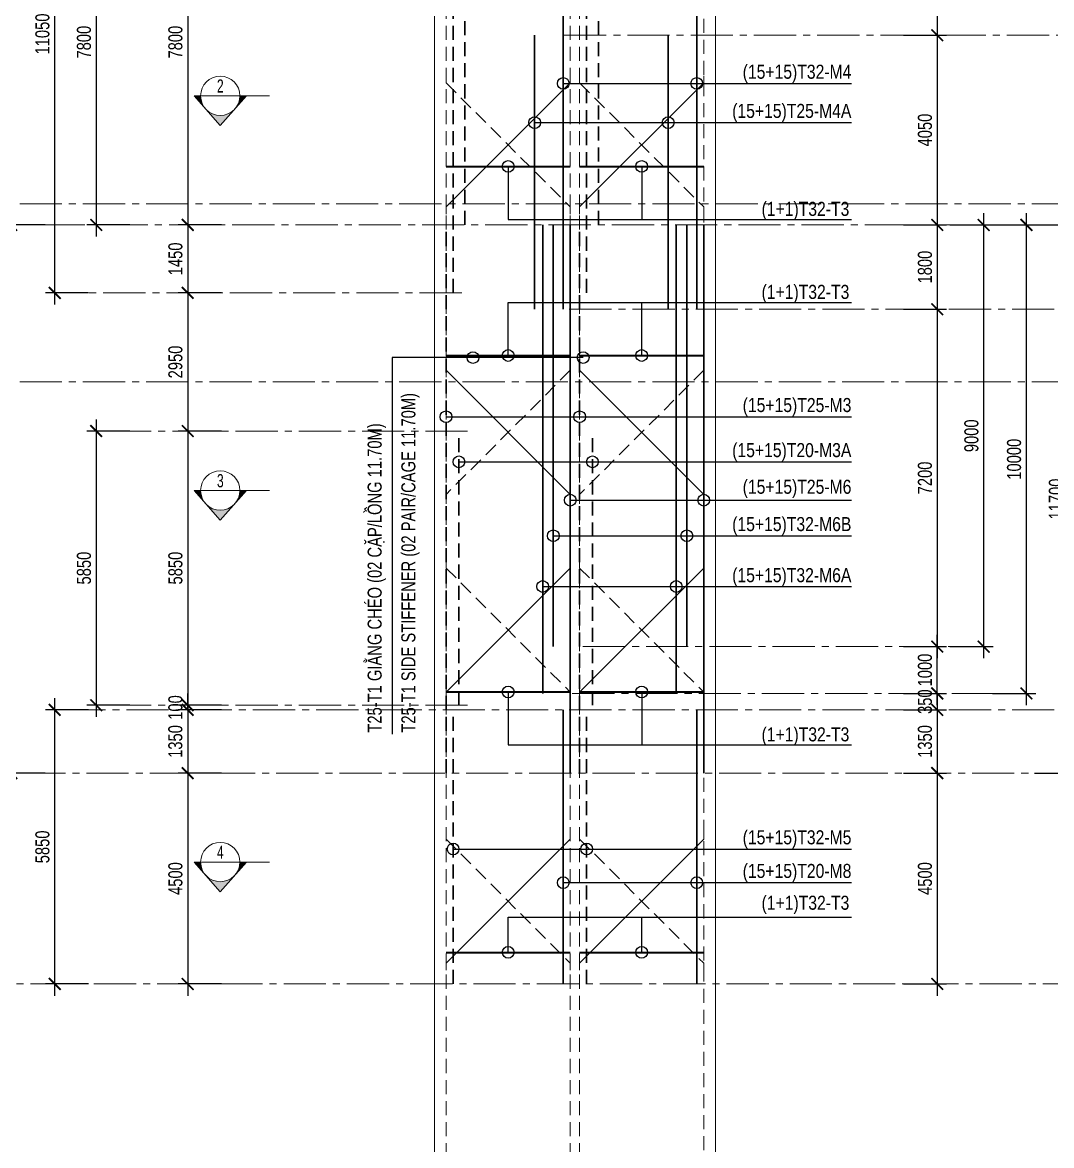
# Model space of a CAD drawing. Header units: millimetres. Extents: x 2746337 to 7547699, y -363432 to 15720.
# Drawn here: x 2973714 to 2995675, y -126690 to -102722 of the extents above; entities that cross this region are included whole.
import ezdxf
from ezdxf.enums import TextEntityAlignment as Align

# ---------------------------------------------------------------- set-up
doc = ezdxf.new("R2010")
doc.units = ezdxf.units.MM
doc.header["$LTSCALE"] = 1200
doc.header["$PDMODE"] = 3
for name, pattern in [('CENTER2', [1.125, 0.75, -0.125, 0.125, -0.125]), ('CONTINOUS', [0]), ('HIDDEN', [0.375, 0.25, -0.125])]:
    doc.linetypes.add(name, pattern=pattern)
for name, color, linetype, lineweight in [('1', 9, 'Continuous', 13), ('BOUND', 3, 'Continuous', 20), ('C1CO', 4, 'Continuous', 35), ('Grid line', 160, 'CENTER2', 5), ('HIDE', 8, 'HIDDEN', 13), ('K-THUOC', 1, 'Continuous', 18), ('LEADER', 8, 'Continuous', 9), ('T1CO', 4, 'Continuous', 20), ('T1HI', 4, 'HIDDEN', 13), ('TCHI', 4, 'HIDDEN', 30), ('TEXTMA', 2, 'Continuous', 13), ('TEXTVN', 2, 'Continuous', 20)]:
    doc.layers.add(name, color=color, linetype=linetype, lineweight=lineweight)
doc.styles.add('DB_Arial', font='arial.ttf', dxfattribs={"width": 0.8})
doc.styles.add('SMTEXT', font='arial.ttf', dxfattribs={"width": 0.75})
doc.styles.add('TEXTVN', font='VHELVCN.TTF', dxfattribs={"width": 0.8})
doc.dimstyles.new('BSV1-100', dxfattribs={"dimtxt": 300, "dimasz": 250, "dimexe": 200, "dimexo": 0, "dimgap": 108, "dimtad": 1, "dimdec": 0, "dimdsep": 46, "dimtxsty": 'SMTEXT', "dimblk": 'ARCHTICK', "dimcen": 100, "dimdle": 250, "dimclrd": 256, "dimclre": 256, "dimclrt": 1, "dimadec": 0, "dimazin": 0, "dimtfac": 1, "dimtdec": 0, "dimtix": 1, "dimtmove": 2, "dimatfit": 3, "dimfxl": 720, "dimfxlon": 1, "dimtolj": 1, "dimtzin": 0, "dimarcsym": 0})
doc.dimstyles.new('BSV25', dxfattribs={"dimtxt": 300, "dimasz": 250, "dimexe": 200, "dimexo": 0, "dimgap": 108, "dimtad": 1, "dimdec": 0, "dimlfac": 0.25, "dimdsep": 46, "dimtxsty": 'SMTEXT', "dimblk": 'ARCHTICK', "dimcen": 100, "dimdle": 250, "dimclrd": 256, "dimclre": 256, "dimclrt": 2, "dimadec": 0, "dimazin": 0, "dimtfac": 1, "dimtdec": 0, "dimtix": 1, "dimtmove": 2, "dimatfit": 3, "dimfxl": 800, "dimfxlon": 1, "dimtolj": 1, "dimtzin": 0, "dimarcsym": 0})

# ---------------------------------------------------------------- blocks, each defined once
blk = doc.blocks.new('_ArchTick')
at = {"color": 0, "linetype": 'ByBlock', "const_width": 0.15}
blk.add_lwpolyline([(-0.5, -0.5), (0.5, 0.5)], dxfattribs=at)
blk = doc.blocks.new('SIGSEC')
at = {"layer": '1', "lineweight": 9}
h = blk.add_hatch(color=256, dxfattribs=at)
h.dxf.hatch_style = 1
h.paths.add_polyline_path([(-420, 0), (-560, 0), (-315, -278, -0.182676)])
h = blk.add_hatch(color=256, dxfattribs=at)
h.dxf.hatch_style = 1
h.paths.add_polyline_path([(560, 0), (420, 0, -0.182676), (315, -278)])
h = blk.add_hatch(color=256, dxfattribs=at)
h.dxf.hatch_style = 1
h.paths.add_polyline_path([(315, -278, -0.451416), (-315, -278), (0, -635)])
at = {"layer": '1', "lineweight": 9, "elevation": 0}
blk.add_lwpolyline([(1050, 0), (-560, 0), (0, -635), (560, 0)], dxfattribs=at)
at = {"layer": '1', "lineweight": 9}
blk.add_circle((0, 0), 420, dxfattribs=at)
at = {"layer": 'BOUND', "lineweight": 9, "style": 'TEXTVN', "width": 0.8}
blk.add_attdef('SEC', text='', height=280, dxfattribs=at).set_placement((0, 210, 0), align=Align.MIDDLE_CENTER)
blk = doc.blocks.new('*D1449')
at = {"layer": 'Defpoints', "color": 0, "transparency": 16777216}
for p in [(2999944, -102092), (2966665, -106592), (2999944, -106592)]:
    blk.add_point(p, dxfattribs=at)
at = {"layer": 'K-THUOC', "lineweight": -2, "transparency": 16777216}
for p, q in [((2966665, -101842), (2966665, -106842)), ((2967385, -102092), (2966465, -102092)), ((2967385, -106592), (2966465, -106592))]:
    blk.add_line(p, q, dxfattribs=at)
at = {"layer": 'K-THUOC', "lineweight": -2, "transparency": 16777216, "xscale": 250, "yscale": 250, "zscale": 250}
for p, rotation in [((2966665, -102092), 90), ((2966665, -106592), 270)]:
    blk.add_blockref('_ArchTick', p, dxfattribs=dict(at, rotation=rotation))
at = {"layer": 'K-THUOC', "color": 1, "transparency": 16777216, "insert": (2966404, -104342), "char_height": 300, "attachment_point": 5, "rotation": 90, "style": 'SMTEXT'}
blk.add_mtext('\\A1;4500', dxfattribs=at)
blk = doc.blocks.new('*D1450')
at = {"layer": 'Defpoints', "color": 0, "transparency": 16777216}
for p in [(2999944, -106592), (2966665, -110392), (2999944, -110392)]:
    blk.add_point(p, dxfattribs=at)
at = {"layer": 'K-THUOC', "lineweight": -2, "transparency": 16777216}
for p, q in [((2966665, -106342), (2966665, -110642)), ((2967385, -106592), (2966465, -106592)), ((2967385, -110392), (2966465, -110392))]:
    blk.add_line(p, q, dxfattribs=at)
at = {"layer": 'K-THUOC', "lineweight": -2, "transparency": 16777216, "xscale": 250, "yscale": 250, "zscale": 250}
for p, rotation in [((2966665, -106592), 90), ((2966665, -110392), 270)]:
    blk.add_blockref('_ArchTick', p, dxfattribs=dict(at, rotation=rotation))
at = {"layer": 'K-THUOC', "color": 1, "transparency": 16777216, "insert": (2966404, -108492), "char_height": 300, "attachment_point": 5, "rotation": 90, "style": 'SMTEXT'}
blk.add_mtext('\\A1;3800', dxfattribs=at)
blk = doc.blocks.new('*D1453')
at = {"layer": 'Defpoints', "color": 0, "transparency": 16777216}
for p in [(2986461, -101343), (2986461, -102993), (2993236, -102993)]:
    blk.add_point(p, dxfattribs=at)
at = {"layer": 'K-THUOC', "lineweight": -2, "transparency": 16777216}
for p, q in [((2993236, -101093), (2993236, -103243)), ((2992516, -101343), (2993436, -101343)), ((2992516, -102993), (2993436, -102993))]:
    blk.add_line(p, q, dxfattribs=at)
at = {"layer": 'K-THUOC', "lineweight": -2, "transparency": 16777216, "xscale": 250, "yscale": 250, "zscale": 250}
for p, rotation in [((2993236, -101343), 90), ((2993236, -102993), 270)]:
    blk.add_blockref('_ArchTick', p, dxfattribs=dict(at, rotation=rotation))
at = {"layer": 'K-THUOC', "color": 1, "transparency": 16777216, "insert": (2992974, -102168), "char_height": 300, "attachment_point": 5, "rotation": 90, "style": 'SMTEXT'}
blk.add_mtext('\\A1;1650', dxfattribs=at)
blk = doc.blocks.new('*D1454')
at = {"layer": 'Defpoints', "color": 0, "transparency": 16777216}
for p in [(2986461, -102993), (2986461, -107043), (2993236, -107043)]:
    blk.add_point(p, dxfattribs=at)
at = {"layer": 'K-THUOC', "lineweight": -2, "transparency": 16777216}
for p, q in [((2993236, -102743), (2993236, -107293)), ((2992516, -102993), (2993436, -102993)), ((2992516, -107043), (2993436, -107043))]:
    blk.add_line(p, q, dxfattribs=at)
at = {"layer": 'K-THUOC', "lineweight": -2, "transparency": 16777216, "xscale": 250, "yscale": 250, "zscale": 250}
for p, rotation in [((2993236, -102993), 90), ((2993236, -107043), 270)]:
    blk.add_blockref('_ArchTick', p, dxfattribs=dict(at, rotation=rotation))
at = {"layer": 'K-THUOC', "color": 1, "transparency": 16777216, "insert": (2992974, -105018), "char_height": 300, "attachment_point": 5, "rotation": 90, "style": 'SMTEXT'}
blk.add_mtext('\\A1;4050', dxfattribs=at)
blk = doc.blocks.new('*D1455')
at = {"layer": 'Defpoints', "color": 0, "transparency": 16777216}
for p in [(2986461, -107043), (2986461, -108843), (2993236, -108843)]:
    blk.add_point(p, dxfattribs=at)
at = {"layer": 'K-THUOC', "lineweight": -2, "transparency": 16777216}
for p, q in [((2993236, -106793), (2993236, -109093)), ((2992516, -107043), (2993436, -107043)), ((2992516, -108843), (2993436, -108843))]:
    blk.add_line(p, q, dxfattribs=at)
at = {"layer": 'K-THUOC', "lineweight": -2, "transparency": 16777216, "xscale": 250, "yscale": 250, "zscale": 250}
for p, rotation in [((2993236, -107043), 90), ((2993236, -108843), 270)]:
    blk.add_blockref('_ArchTick', p, dxfattribs=dict(at, rotation=rotation))
at = {"layer": 'K-THUOC', "color": 1, "transparency": 16777216, "insert": (2992974, -107943), "char_height": 300, "attachment_point": 5, "rotation": 90, "style": 'SMTEXT'}
blk.add_mtext('\\A1;1800', dxfattribs=at)
blk = doc.blocks.new('*D1456')
at = {"layer": 'Defpoints', "color": 0, "transparency": 16777216}
for p in [(2986461, -108843), (2986461, -116042), (2993236, -116042)]:
    blk.add_point(p, dxfattribs=at)
at = {"layer": 'K-THUOC', "lineweight": -2, "transparency": 16777216}
for p, q in [((2993236, -108593), (2993236, -116292)), ((2992516, -108843), (2993436, -108843)), ((2992516, -116042), (2993436, -116042))]:
    blk.add_line(p, q, dxfattribs=at)
at = {"layer": 'K-THUOC', "lineweight": -2, "transparency": 16777216, "xscale": 250, "yscale": 250, "zscale": 250}
for p, rotation in [((2993236, -108843), 90), ((2993236, -116042), 270)]:
    blk.add_blockref('_ArchTick', p, dxfattribs=dict(at, rotation=rotation))
at = {"layer": 'K-THUOC', "color": 1, "transparency": 16777216, "insert": (2992974, -112443), "char_height": 300, "attachment_point": 5, "rotation": 90, "style": 'SMTEXT'}
blk.add_mtext('\\A1;7200', dxfattribs=at)
blk = doc.blocks.new('*D1457')
at = {"layer": 'Defpoints', "color": 0, "transparency": 16777216}
for p in [(2986461, -117042), (2986461, -117392), (2993236, -117392)]:
    blk.add_point(p, dxfattribs=at)
at = {"layer": 'K-THUOC', "lineweight": -2, "transparency": 16777216}
for p, q in [((2993236, -117042), (2993236, -116792)), ((2992516, -117042), (2993436, -117042)), ((2993236, -117042), (2993236, -117392)), ((2992516, -117392), (2993436, -117392)), ((2993236, -117392), (2993236, -117642))]:
    blk.add_line(p, q, dxfattribs=at)
at = {"layer": 'K-THUOC', "lineweight": -2, "transparency": 16777216, "xscale": 250, "yscale": 250, "zscale": 250}
for p, rotation in [((2993236, -117042), 270), ((2993236, -117392), 90)]:
    blk.add_blockref('_ArchTick', p, dxfattribs=dict(at, rotation=rotation))
at = {"layer": 'K-THUOC', "color": 1, "transparency": 16777216, "insert": (2992974, -117217), "char_height": 300, "attachment_point": 5, "rotation": 90, "style": 'SMTEXT'}
blk.add_mtext('\\A1;350', dxfattribs=at)
blk = doc.blocks.new('*D1458')
at = {"layer": 'Defpoints', "color": 0, "transparency": 16777216}
for p in [(2986461, -117392), (2986461, -118742), (2993236, -118742)]:
    blk.add_point(p, dxfattribs=at)
at = {"layer": 'K-THUOC', "lineweight": -2, "transparency": 16777216}
for p, q in [((2993236, -117142), (2993236, -118992)), ((2992516, -117392), (2993436, -117392)), ((2992516, -118742), (2993436, -118742))]:
    blk.add_line(p, q, dxfattribs=at)
at = {"layer": 'K-THUOC', "lineweight": -2, "transparency": 16777216, "xscale": 250, "yscale": 250, "zscale": 250}
for p, rotation in [((2993236, -117392), 90), ((2993236, -118742), 270)]:
    blk.add_blockref('_ArchTick', p, dxfattribs=dict(at, rotation=rotation))
at = {"layer": 'K-THUOC', "color": 1, "transparency": 16777216, "insert": (2992974, -118067), "char_height": 300, "attachment_point": 5, "rotation": 90, "style": 'SMTEXT'}
blk.add_mtext('\\A1;1350', dxfattribs=at)
blk = doc.blocks.new('*D1459')
at = {"layer": 'Defpoints', "color": 0, "transparency": 16777216}
for p in [(2986461, -118742), (2986461, -123242), (2993236, -123242)]:
    blk.add_point(p, dxfattribs=at)
at = {"layer": 'K-THUOC', "lineweight": -2, "transparency": 16777216}
for p, q in [((2993236, -118492), (2993236, -123492)), ((2992516, -118742), (2993436, -118742)), ((2992516, -123242), (2993436, -123242))]:
    blk.add_line(p, q, dxfattribs=at)
at = {"layer": 'K-THUOC', "lineweight": -2, "transparency": 16777216, "xscale": 250, "yscale": 250, "zscale": 250}
for p, rotation in [((2993236, -118742), 90), ((2993236, -123242), 270)]:
    blk.add_blockref('_ArchTick', p, dxfattribs=dict(at, rotation=rotation))
at = {"layer": 'K-THUOC', "color": 1, "transparency": 16777216, "insert": (2992974, -120992), "char_height": 300, "attachment_point": 5, "rotation": 90, "style": 'SMTEXT'}
blk.add_mtext('\\A1;4500', dxfattribs=at)
blk = doc.blocks.new('*D1460')
at = {"layer": 'Defpoints', "color": 0, "transparency": 16777216}
for p in [(2985961, -117392), (2997040, -117392), (2985961, -123242)]:
    blk.add_point(p, dxfattribs=at)
at = {"layer": 'K-THUOC', "lineweight": -2, "transparency": 16777216}
for p, q in [((2997040, -123492), (2997040, -117142)), ((2996320, -117392), (2997240, -117392)), ((2996320, -123242), (2997240, -123242))]:
    blk.add_line(p, q, dxfattribs=at)
at = {"layer": 'K-THUOC', "lineweight": -2, "transparency": 16777216, "xscale": 250, "yscale": 250, "zscale": 250}
for p, rotation in [((2997040, -117392), 90), ((2997040, -123242), 270)]:
    blk.add_blockref('_ArchTick', p, dxfattribs=dict(at, rotation=rotation))
at = {"layer": 'K-THUOC', "color": 1, "transparency": 16777216, "insert": (2996779, -120317), "char_height": 300, "attachment_point": 5, "rotation": 90, "style": 'SMTEXT'}
blk.add_mtext('\\A1;5850', dxfattribs=at)
blk = doc.blocks.new('*D1461')
at = {"layer": 'Defpoints', "color": 0, "transparency": 16777216}
for p in [(2985417, -107043), (2996030, -107043), (2985417, -118742)]:
    blk.add_point(p, dxfattribs=at)
at = {"layer": 'K-THUOC', "lineweight": -2, "transparency": 16777216}
for p, q in [((2996030, -118992), (2996030, -106793)), ((2995310, -107043), (2996230, -107043)), ((2995310, -118742), (2996230, -118742))]:
    blk.add_line(p, q, dxfattribs=at)
at = {"layer": 'K-THUOC', "lineweight": -2, "transparency": 16777216, "xscale": 250, "yscale": 250, "zscale": 250}
for p, rotation in [((2996030, -107043), 90), ((2996030, -118742), 270)]:
    blk.add_blockref('_ArchTick', p, dxfattribs=dict(at, rotation=rotation))
at = {"layer": 'K-THUOC', "color": 1, "transparency": 16777216, "insert": (2995769, -112893), "char_height": 300, "attachment_point": 5, "rotation": 90, "style": 'SMTEXT'}
blk.add_mtext('\\A1;11700', dxfattribs=at)
blk = doc.blocks.new('*D1462')
at = {"layer": 'Defpoints', "color": 0, "transparency": 16777216}
for p in [(2986805, -99843), (2997885, -99843), (2986805, -108843)]:
    blk.add_point(p, dxfattribs=at)
at = {"layer": 'K-THUOC', "lineweight": -2, "transparency": 16777216}
for p, q in [((2997885, -109093), (2997885, -99593)), ((2997165, -99843), (2998085, -99843)), ((2997165, -108843), (2998085, -108843))]:
    blk.add_line(p, q, dxfattribs=at)
at = {"layer": 'K-THUOC', "lineweight": -2, "transparency": 16777216, "xscale": 250, "yscale": 250, "zscale": 250}
for p, rotation in [((2997885, -99843), 90), ((2997885, -108843), 270)]:
    blk.add_blockref('_ArchTick', p, dxfattribs=dict(at, rotation=rotation))
at = {"layer": 'K-THUOC', "color": 1, "transparency": 16777216, "insert": (2997623, -104343), "char_height": 300, "attachment_point": 5, "rotation": 90, "style": 'SMTEXT'}
blk.add_mtext('\\A1;9000', dxfattribs=at)
blk = doc.blocks.new('*D1464')
at = {"layer": 'Defpoints', "color": 0, "transparency": 16777216}
for p in [(2985117, -107043), (2995138, -107043), (2985117, -117042)]:
    blk.add_point(p, dxfattribs=at)
at = {"layer": 'K-THUOC', "lineweight": -2, "transparency": 16777216}
for p, q in [((2995138, -117292), (2995138, -106793)), ((2994418, -107043), (2995338, -107043)), ((2994418, -117042), (2995338, -117042))]:
    blk.add_line(p, q, dxfattribs=at)
at = {"layer": 'K-THUOC', "lineweight": -2, "transparency": 16777216, "xscale": 250, "yscale": 250, "zscale": 250}
for p, rotation in [((2995138, -107043), 90), ((2995138, -117042), 270)]:
    blk.add_blockref('_ArchTick', p, dxfattribs=dict(at, rotation=rotation))
at = {"layer": 'K-THUOC', "color": 1, "transparency": 16777216, "insert": (2994876, -112043), "char_height": 300, "attachment_point": 5, "rotation": 90, "style": 'SMTEXT'}
blk.add_mtext('\\A1;10000', dxfattribs=at)
blk = doc.blocks.new('*D1465')
at = {"layer": 'Defpoints', "color": 0, "transparency": 16777216}
for p in [(2984817, -107043), (2994227, -107043), (2984817, -116042)]:
    blk.add_point(p, dxfattribs=at)
at = {"layer": 'K-THUOC', "lineweight": -2, "transparency": 16777216}
for p, q in [((2994227, -116292), (2994227, -106793)), ((2993507, -107043), (2994427, -107043)), ((2993507, -116042), (2994427, -116042))]:
    blk.add_line(p, q, dxfattribs=at)
at = {"layer": 'K-THUOC', "lineweight": -2, "transparency": 16777216, "xscale": 250, "yscale": 250, "zscale": 250}
for p, rotation in [((2994227, -107043), 90), ((2994227, -116042), 270)]:
    blk.add_blockref('_ArchTick', p, dxfattribs=dict(at, rotation=rotation))
at = {"layer": 'K-THUOC', "color": 1, "transparency": 16777216, "insert": (2993966, -111543), "char_height": 300, "attachment_point": 5, "rotation": 90, "style": 'SMTEXT'}
blk.add_mtext('\\A1;9000', dxfattribs=at)
blk = doc.blocks.new('*D1467')
at = {"layer": 'Defpoints', "color": 0, "transparency": 16777216}
for p in [(2982296, -99242), (2977240, -107042), (2982296, -107042)]:
    blk.add_point(p, dxfattribs=at)
at = {"layer": 'K-THUOC', "lineweight": -2, "transparency": 16777216}
for p, q in [((2977240, -98992), (2977240, -107292)), ((2977960, -99242), (2977040, -99242)), ((2977960, -107042), (2977040, -107042))]:
    blk.add_line(p, q, dxfattribs=at)
at = {"layer": 'K-THUOC', "lineweight": -2, "transparency": 16777216, "xscale": 250, "yscale": 250, "zscale": 250}
for p, rotation in [((2977240, -99242), 90), ((2977240, -107042), 270)]:
    blk.add_blockref('_ArchTick', p, dxfattribs=dict(at, rotation=rotation))
at = {"layer": 'K-THUOC', "color": 1, "transparency": 16777216, "insert": (2976979, -103142), "char_height": 300, "attachment_point": 5, "rotation": 90, "style": 'SMTEXT'}
blk.add_mtext('\\A1;7800', dxfattribs=at)
blk = doc.blocks.new('*D1468')
at = {"layer": 'Defpoints', "color": 0, "transparency": 16777216}
for p in [(2982296, -108493), (2977240, -111442), (2982296, -111442)]:
    blk.add_point(p, dxfattribs=at)
at = {"layer": 'K-THUOC', "lineweight": -2, "transparency": 16777216}
for p, q in [((2977240, -108243), (2977240, -111692)), ((2977960, -108493), (2977040, -108493)), ((2977960, -111442), (2977040, -111442))]:
    blk.add_line(p, q, dxfattribs=at)
at = {"layer": 'K-THUOC', "lineweight": -2, "transparency": 16777216, "xscale": 250, "yscale": 250, "zscale": 250}
for p, rotation in [((2977240, -108493), 90), ((2977240, -111442), 270)]:
    blk.add_blockref('_ArchTick', p, dxfattribs=dict(at, rotation=rotation))
at = {"layer": 'K-THUOC', "color": 1, "transparency": 16777216, "insert": (2976979, -109968), "char_height": 300, "attachment_point": 5, "rotation": 90, "style": 'SMTEXT'}
blk.add_mtext('\\A1;2950', dxfattribs=at)
blk = doc.blocks.new('*D1469')
at = {"layer": 'Defpoints', "color": 0, "transparency": 16777216}
for p in [(2982296, -117392), (2977240, -118742), (2982296, -118742)]:
    blk.add_point(p, dxfattribs=at)
at = {"layer": 'K-THUOC', "lineweight": -2, "transparency": 16777216}
for p, q in [((2977240, -117142), (2977240, -118992)), ((2977960, -117392), (2977040, -117392)), ((2977960, -118742), (2977040, -118742))]:
    blk.add_line(p, q, dxfattribs=at)
at = {"layer": 'K-THUOC', "lineweight": -2, "transparency": 16777216, "xscale": 250, "yscale": 250, "zscale": 250}
for p, rotation in [((2977240, -117392), 90), ((2977240, -118742), 270)]:
    blk.add_blockref('_ArchTick', p, dxfattribs=dict(at, rotation=rotation))
at = {"layer": 'K-THUOC', "color": 1, "transparency": 16777216, "insert": (2976978, -118067), "char_height": 300, "attachment_point": 5, "rotation": 90, "style": 'SMTEXT'}
blk.add_mtext('\\A1;1350', dxfattribs=at)
blk = doc.blocks.new('*D1470')
at = {"layer": 'Defpoints', "color": 0, "transparency": 16777216}
for p in [(2982296, -118742), (2977240, -123242), (2982296, -123242)]:
    blk.add_point(p, dxfattribs=at)
at = {"layer": 'K-THUOC', "lineweight": -2, "transparency": 16777216}
for p, q in [((2977240, -118492), (2977240, -123492)), ((2977960, -118742), (2977040, -118742)), ((2977960, -123242), (2977040, -123242))]:
    blk.add_line(p, q, dxfattribs=at)
at = {"layer": 'K-THUOC', "lineweight": -2, "transparency": 16777216, "xscale": 250, "yscale": 250, "zscale": 250}
for p, rotation in [((2977240, -118742), 90), ((2977240, -123242), 270)]:
    blk.add_blockref('_ArchTick', p, dxfattribs=dict(at, rotation=rotation))
at = {"layer": 'K-THUOC', "color": 1, "transparency": 16777216, "insert": (2976979, -120992), "char_height": 300, "attachment_point": 5, "rotation": 90, "style": 'SMTEXT'}
blk.add_mtext('\\A1;4500', dxfattribs=at)
blk = doc.blocks.new('*D1471')
at = {"layer": 'Defpoints', "color": 0, "transparency": 16777216}
for p in [(2974403, -117392), (2980811, -117392), (2980811, -123242)]:
    blk.add_point(p, dxfattribs=at)
at = {"layer": 'K-THUOC', "lineweight": -2, "transparency": 16777216}
for p, q in [((2974403, -123492), (2974403, -117142)), ((2975123, -117392), (2974203, -117392)), ((2975123, -123242), (2974203, -123242))]:
    blk.add_line(p, q, dxfattribs=at)
at = {"layer": 'K-THUOC', "lineweight": -2, "transparency": 16777216, "xscale": 250, "yscale": 250, "zscale": 250}
for p, rotation in [((2974403, -117392), 90), ((2974403, -123242), 270)]:
    blk.add_blockref('_ArchTick', p, dxfattribs=dict(at, rotation=rotation))
at = {"layer": 'K-THUOC', "color": 1, "transparency": 16777216, "insert": (2974141, -120317), "char_height": 300, "attachment_point": 5, "rotation": 90, "style": 'SMTEXT'}
blk.add_mtext('\\A1;5850', dxfattribs=at)
blk = doc.blocks.new('*D1472')
at = {"layer": 'Defpoints', "color": 0, "transparency": 16777216}
for p in [(2973476, -107042), (2981896, -107042), (2981896, -118742)]:
    blk.add_point(p, dxfattribs=at)
at = {"layer": 'K-THUOC', "lineweight": -2, "transparency": 16777216}
for p, q in [((2973476, -118992), (2973476, -106792)), ((2974196, -107042), (2973276, -107042)), ((2974196, -118742), (2973276, -118742))]:
    blk.add_line(p, q, dxfattribs=at)
at = {"layer": 'K-THUOC', "lineweight": -2, "transparency": 16777216, "xscale": 250, "yscale": 250, "zscale": 250}
for p, rotation in [((2973476, -107042), 90), ((2973476, -118742), 270)]:
    blk.add_blockref('_ArchTick', p, dxfattribs=dict(at, rotation=rotation))
at = {"layer": 'K-THUOC', "color": 1, "transparency": 16777216, "insert": (2973215, -112892), "char_height": 300, "attachment_point": 5, "rotation": 90, "style": 'SMTEXT'}
blk.add_mtext('\\A1;11700', dxfattribs=at)
blk = doc.blocks.new('*D1473')
at = {"layer": 'Defpoints', "color": 0, "transparency": 16777216}
for p in [(2974403, -97442), (2980811, -97442), (2980811, -108493)]:
    blk.add_point(p, dxfattribs=at)
at = {"layer": 'K-THUOC', "lineweight": -2, "transparency": 16777216}
for p, q in [((2974403, -108743), (2974403, -97192)), ((2975123, -97442), (2974203, -97442)), ((2975123, -108493), (2974203, -108493))]:
    blk.add_line(p, q, dxfattribs=at)
at = {"layer": 'K-THUOC', "lineweight": -2, "transparency": 16777216, "xscale": 250, "yscale": 250, "zscale": 250}
for p, rotation in [((2974403, -97442), 90), ((2974403, -108493), 270)]:
    blk.add_blockref('_ArchTick', p, dxfattribs=dict(at, rotation=rotation))
at = {"layer": 'K-THUOC', "color": 1, "transparency": 16777216, "insert": (2974141, -102968), "char_height": 300, "attachment_point": 5, "rotation": 90, "style": 'SMTEXT'}
blk.add_mtext('\\A1;11050', dxfattribs=at)
blk = doc.blocks.new('*D1474')
at = {"layer": 'Defpoints', "color": 0, "transparency": 16777216}
for p in [(2981061, -99242), (2975288, -107042), (2981061, -107042)]:
    blk.add_point(p, dxfattribs=at)
at = {"layer": 'K-THUOC', "lineweight": -2, "transparency": 16777216}
for p, q in [((2975288, -98992), (2975288, -107292)), ((2976008, -99242), (2975088, -99242)), ((2976008, -107042), (2975088, -107042))]:
    blk.add_line(p, q, dxfattribs=at)
at = {"layer": 'K-THUOC', "lineweight": -2, "transparency": 16777216, "xscale": 250, "yscale": 250, "zscale": 250}
for p, rotation in [((2975288, -99242), 90), ((2975288, -107042), 270)]:
    blk.add_blockref('_ArchTick', p, dxfattribs=dict(at, rotation=rotation))
at = {"layer": 'K-THUOC', "color": 1, "transparency": 16777216, "insert": (2975027, -103142), "char_height": 300, "attachment_point": 5, "rotation": 90, "style": 'SMTEXT'}
blk.add_mtext('\\A1;7800', dxfattribs=at)
blk = doc.blocks.new('*D1475')
at = {"layer": 'Defpoints', "color": 0, "transparency": 16777216}
for p in [(2981261, -111442), (2975288, -117292), (2981061, -117292)]:
    blk.add_point(p, dxfattribs=at)
at = {"layer": 'K-THUOC', "lineweight": -2, "transparency": 16777216}
for p, q in [((2975288, -111192), (2975288, -117542)), ((2976008, -111442), (2975088, -111442)), ((2976008, -117292), (2975088, -117292))]:
    blk.add_line(p, q, dxfattribs=at)
at = {"layer": 'K-THUOC', "lineweight": -2, "transparency": 16777216, "xscale": 250, "yscale": 250, "zscale": 250}
for p, rotation in [((2975288, -111442), 90), ((2975288, -117292), 270)]:
    blk.add_blockref('_ArchTick', p, dxfattribs=dict(at, rotation=rotation))
at = {"layer": 'K-THUOC', "color": 1, "transparency": 16777216, "insert": (2975027, -114367), "char_height": 300, "attachment_point": 5, "rotation": 90, "style": 'SMTEXT'}
blk.add_mtext('\\A1;5850', dxfattribs=at)
blk = doc.blocks.new('*D1476')
at = {"layer": 'Defpoints', "color": 0, "transparency": 16777216}
for p in [(2982296, -107043), (2977240, -108493), (2982296, -108493)]:
    blk.add_point(p, dxfattribs=at)
at = {"layer": 'K-THUOC', "lineweight": -2, "transparency": 16777216}
for p, q in [((2977240, -106793), (2977240, -108743)), ((2977960, -107043), (2977040, -107043)), ((2977960, -108493), (2977040, -108493))]:
    blk.add_line(p, q, dxfattribs=at)
at = {"layer": 'K-THUOC', "lineweight": -2, "transparency": 16777216, "xscale": 250, "yscale": 250, "zscale": 250}
for p, rotation in [((2977240, -107043), 90), ((2977240, -108493), 270)]:
    blk.add_blockref('_ArchTick', p, dxfattribs=dict(at, rotation=rotation))
at = {"layer": 'K-THUOC', "color": 1, "transparency": 16777216, "insert": (2976979, -107768), "char_height": 300, "attachment_point": 5, "rotation": 90, "style": 'SMTEXT'}
blk.add_mtext('\\A1;1450', dxfattribs=at)
blk = doc.blocks.new('*D1477')
at = {"layer": 'Defpoints', "color": 0, "transparency": 16777216}
for p in [(2982296, -111442), (2977240, -117292), (2982296, -117292)]:
    blk.add_point(p, dxfattribs=at)
at = {"layer": 'K-THUOC', "lineweight": -2, "transparency": 16777216}
for p, q in [((2977240, -111192), (2977240, -117542)), ((2977960, -111442), (2977040, -111442)), ((2977960, -117292), (2977040, -117292))]:
    blk.add_line(p, q, dxfattribs=at)
at = {"layer": 'K-THUOC', "lineweight": -2, "transparency": 16777216, "xscale": 250, "yscale": 250, "zscale": 250}
for p, rotation in [((2977240, -111442), 90), ((2977240, -117292), 270)]:
    blk.add_blockref('_ArchTick', p, dxfattribs=dict(at, rotation=rotation))
at = {"layer": 'K-THUOC', "color": 1, "transparency": 16777216, "insert": (2976979, -114367), "char_height": 300, "attachment_point": 5, "rotation": 90, "style": 'SMTEXT'}
blk.add_mtext('\\A1;5850', dxfattribs=at)
blk = doc.blocks.new('*D1482')
at = {"layer": 'Defpoints', "color": 0, "transparency": 16777216}
for p in [(2999944, -98742), (2994397, -123242), (3005111, -123242)]:
    blk.add_point(p, dxfattribs=at)
at = {"layer": 'K-THUOC', "lineweight": -2, "transparency": 16777216}
for p, q in [((3005111, -98492), (3005111, -123492)), ((3004391, -98742), (3005311, -98742)), ((3004391, -123242), (3005311, -123242))]:
    blk.add_line(p, q, dxfattribs=at)
at = {"layer": 'K-THUOC', "lineweight": -2, "transparency": 16777216, "xscale": 250, "yscale": 250, "zscale": 250}
for p, rotation in [((3005111, -98742), 90), ((3005111, -123242), 270)]:
    blk.add_blockref('_ArchTick', p, dxfattribs=dict(at, rotation=rotation))
at = {"layer": 'K-THUOC', "color": 1, "transparency": 16777216, "insert": (3004850, -110992), "char_height": 300, "attachment_point": 5, "rotation": 90, "style": 'SMTEXT'}
blk.add_mtext('\\A1;24500', dxfattribs=at)
blk = doc.blocks.new('*D1483')
at = {"layer": 'Defpoints', "color": 0, "transparency": 16777216}
for p in [(2994397, -123242), (2995969, -142242), (3005111, -142242)]:
    blk.add_point(p, dxfattribs=at)
at = {"layer": 'K-THUOC', "lineweight": -2, "transparency": 16777216}
for p, q in [((3005111, -122992), (3005111, -142492)), ((3004391, -123242), (3005311, -123242)), ((3004391, -142242), (3005311, -142242))]:
    blk.add_line(p, q, dxfattribs=at)
at = {"layer": 'K-THUOC', "lineweight": -2, "transparency": 16777216, "xscale": 250, "yscale": 250, "zscale": 250}
for p, rotation in [((3005111, -123242), 90), ((3005111, -142242), 270)]:
    blk.add_blockref('_ArchTick', p, dxfattribs=dict(at, rotation=rotation))
at = {"layer": 'K-THUOC', "color": 1, "transparency": 16777216, "insert": (3004850, -132742), "char_height": 300, "attachment_point": 5, "rotation": 90, "style": 'SMTEXT'}
blk.add_mtext('\\A1;19000', dxfattribs=at)
blk = doc.blocks.new('*D1484')
at = {"layer": 'Defpoints', "color": 0, "transparency": 16777216}
for p in [(2999144, -97242), (3006172, -97242), (2994397, -123242)]:
    blk.add_point(p, dxfattribs=at)
at = {"layer": 'K-THUOC', "lineweight": -2, "transparency": 16777216}
for p, q in [((3006172, -123492), (3006172, -96992)), ((3005452, -97242), (3006372, -97242)), ((3005452, -123242), (3006372, -123242))]:
    blk.add_line(p, q, dxfattribs=at)
at = {"layer": 'K-THUOC', "lineweight": -2, "transparency": 16777216, "xscale": 250, "yscale": 250, "zscale": 250}
for p, rotation in [((3006172, -97242), 90), ((3006172, -123242), 270)]:
    blk.add_blockref('_ArchTick', p, dxfattribs=dict(at, rotation=rotation))
at = {"layer": 'K-THUOC', "color": 1, "transparency": 16777216, "insert": (3005911, -110242), "char_height": 300, "attachment_point": 5, "rotation": 90, "style": 'SMTEXT'}
blk.add_mtext('\\A1;26000', dxfattribs=at)
blk = doc.blocks.new('*D1486')
at = {"layer": 'Defpoints', "color": 0, "transparency": 16777216}
for p in [(2977240, -117292), (2982296, -117292), (2982296, -117392)]:
    blk.add_point(p, dxfattribs=at)
at = {"layer": 'K-THUOC', "lineweight": -2, "transparency": 16777216}
for p, q in [((2977240, -117292), (2977240, -117042)), ((2977960, -117292), (2977040, -117292)), ((2977960, -117392), (2977040, -117392)), ((2977240, -117392), (2977240, -117292)), ((2977240, -117392), (2977240, -117642))]:
    blk.add_line(p, q, dxfattribs=at)
at = {"layer": 'K-THUOC', "lineweight": -2, "transparency": 16777216, "xscale": 250, "yscale": 250, "zscale": 250}
for p, rotation in [((2977240, -117292), 270), ((2977240, -117392), 90)]:
    blk.add_blockref('_ArchTick', p, dxfattribs=dict(at, rotation=rotation))
at = {"layer": 'K-THUOC', "color": 1, "transparency": 16777216, "insert": (2976979, -117342), "char_height": 300, "attachment_point": 5, "rotation": 90, "style": 'SMTEXT'}
blk.add_mtext('\\A1;100', dxfattribs=at)
blk = doc.blocks.new('*D1487')
at = {"layer": 'Defpoints', "color": 0, "transparency": 16777216}
for p in [(2986461, -116042), (2993236, -116042), (2986461, -117042)]:
    blk.add_point(p, dxfattribs=at)
at = {"layer": 'K-THUOC', "lineweight": -2, "transparency": 16777216}
for p, q in [((2993236, -117292), (2993236, -115792)), ((2992516, -116042), (2993436, -116042)), ((2992516, -117042), (2993436, -117042))]:
    blk.add_line(p, q, dxfattribs=at)
at = {"layer": 'K-THUOC', "lineweight": -2, "transparency": 16777216, "xscale": 250, "yscale": 250, "zscale": 250}
for p, rotation in [((2993236, -116042), 90), ((2993236, -117042), 270)]:
    blk.add_blockref('_ArchTick', p, dxfattribs=dict(at, rotation=rotation))
at = {"layer": 'K-THUOC', "color": 1, "transparency": 16777216, "insert": (2992974, -116542), "char_height": 300, "attachment_point": 5, "rotation": 90, "style": 'SMTEXT'}
blk.add_mtext('\\A1;1000', dxfattribs=at)
blk = doc.blocks.new('*D1488')
at = {"layer": 'Defpoints', "color": 0, "transparency": 16777216}
for p in [(2986505, -102993), (2986505, -108843), (2996956, -108843)]:
    blk.add_point(p, dxfattribs=at)
at = {"layer": 'K-THUOC', "lineweight": -2, "transparency": 16777216}
for p, q in [((2996956, -102743), (2996956, -109093)), ((2996236, -102993), (2997156, -102993)), ((2996236, -108843), (2997156, -108843))]:
    blk.add_line(p, q, dxfattribs=at)
at = {"layer": 'K-THUOC', "lineweight": -2, "transparency": 16777216, "xscale": 250, "yscale": 250, "zscale": 250}
for p, rotation in [((2996956, -102993), 90), ((2996956, -108843), 270)]:
    blk.add_blockref('_ArchTick', p, dxfattribs=dict(at, rotation=rotation))
at = {"layer": 'K-THUOC', "color": 1, "transparency": 16777216, "insert": (2996695, -105918), "char_height": 300, "attachment_point": 5, "rotation": 90, "style": 'SMTEXT'}
blk.add_mtext('\\A1;5850', dxfattribs=at)
blk = doc.blocks.new('l2-type 2a')
at = {"layer": 'TCHI', "color": 6, "linetype": 'CONTINOUS'}
for p, q in [((2985374, -11600), (2985374, -5750)), ((2985546, -19800), (2985546, -9800))]:
    blk.add_line(p, q, dxfattribs=at)

msp = doc.modelspace()

# ---------------------------------------------------------------- linework, layer by layer
at = {"layer": 'BOUND'}
msp.add_lwpolyline([(2982504, -142242.4), (2988504, -142242.4), (2988504, -98742.4), (2982504, -98742.4)], close=True, dxfattribs=at)
at = {"layer": 'C1CO'}
for p, q in [((2982754, -105794.6), (2985404, -105794.6)), ((2985604, -105794.6), (2988254, -105794.6)), ((2982754, -109828.8), (2985404, -109828.8)), ((2985604, -109828.8), (2988254, -109828.8)), ((2982754, -117009.6), (2985404, -117009.6)), ((2985604, -117009.6), (2988254, -117009.6)), ((2982754, -122567.9), (2985404, -122567.9)), ((2985604, -122567.9), (2988254, -122567.9))]:
    msp.add_line(p, q, dxfattribs=at)
at = {"layer": 'Grid line'}
for p, q in [((2985274, -102992.7), (2997083.7, -102992.7)), ((2974141.9, -107042.7), (2996230.1, -107042.7)), ((2983089.5, -108492.7), (2974876.2, -108492.7)), ((2997083.7, -108842.7), (2985274, -108842.7)), ((2983212.8, -111442.4), (2975087.9, -111442.4)), ((2985672.5, -116042.4), (2994427, -116042.4)), ((2985445.6, -117042.4), (2995256.8, -117042.4)), ((2997083.7, -117392.4), (2974621.3, -117392.4)), ((2983212.8, -117292.4), (2975612.6, -117292.4)), ((2996230.1, -118742.4), (2973875, -118742.4)), ((3004488.9, -123242.4), (2967625.3, -123242.4))]:
    msp.add_line(p, q, dxfattribs=at)
at = {"layer": 'Grid line', "color": 2}
for p, q in [((2962856, -106592.4), (2999943.6, -106592.4)), ((2962856, -110392.4), (2999943.6, -110392.4))]:
    msp.add_line(p, q, dxfattribs=at)
at = {"layer": 'HIDE'}
for p, q in [((2982754, -142242.4), (2982754, -97692.4)), ((2985404, -142242.4), (2985404, -97692.4)), ((2985604, -142242.4), (2985604, -97692.4)), ((2988254, -97692.4), (2988254, -142242.4))]:
    msp.add_line(p, q, dxfattribs=at)
at = {"layer": 'T1CO'}
for points in [[(2985404, -103859.8), (2985404, -104009.8), (2982754, -106659.8), (2982754, -106809.8)], [(2988254, -103859.8), (2988254, -104009.8), (2985604, -106659.8), (2985604, -106809.8)], [(2982754, -109994.8), (2982754, -110144.8), (2985404, -112794.8), (2985404, -112944.8)], [(2985604, -109994.8), (2985604, -110144.8), (2988254, -112794.8), (2988254, -112944.8)], [(2985404, -114214.8), (2985404, -114364.8), (2982754, -117014.8), (2982754, -117164.8)], [(2988254, -114214.8), (2988254, -114364.8), (2985604, -117014.8), (2985604, -117164.8)], [(2985404, -120000), (2985404, -120150), (2982754, -122800), (2982754, -122950)], [(2988254, -120000), (2988254, -120150), (2985604, -122800), (2985604, -122950)]]:
    msp.add_lwpolyline(points, dxfattribs=at)
at = {"layer": 'T1HI'}
for points in [[(2982754, -103859.8), (2982754, -104009.8), (2985404, -106659.8), (2985404, -106809.8)], [(2985604, -103859.8), (2985604, -104009.8), (2988254, -106659.8), (2988254, -106809.8)], [(2985404, -109994.8), (2985404, -110144.8), (2982754, -112794.8), (2982754, -112944.8)], [(2988254, -109994.8), (2988254, -110144.8), (2985604, -112794.8), (2985604, -112944.8)], [(2982754, -114214.8), (2982754, -114364.8), (2985404, -117014.8), (2985404, -117164.8)], [(2985604, -114214.8), (2985604, -114364.8), (2988254, -117014.8), (2988254, -117164.8)], [(2982754, -120000), (2982754, -120150), (2985404, -122800), (2985404, -122950)], [(2985604, -120000), (2985604, -120150), (2988254, -122800), (2988254, -122950)]]:
    msp.add_lwpolyline(points, dxfattribs=at)
at = {"layer": 'TCHI', "linetype": 'HIDDEN'}
for p, q in [((2982904, -108492.7), (2982904, -97742.4)), ((2985754, -108492.7), (2985754, -97742.4)), ((2982754, -118742.4), (2982754, -107042.4)), ((2985604, -118742.4), (2985604, -107042.4)), ((2982904, -123242.4), (2982904, -117392.4)), ((2985754, -123242.4), (2985754, -117392.4))]:
    msp.add_line(p, q, dxfattribs=at)
at = {"layer": 'TCHI', "color": 6, "linetype": 'HIDDEN'}
for p, q in [((2983154, -107042), (2983154, -99242)), ((2986004, -107042), (2986004, -99242)), ((2983027.3, -117292.4), (2983027.3, -111442.4)), ((2985877.3, -117292.4), (2985877.3, -111442.4))]:
    msp.add_line(p, q, dxfattribs=at)
at = {"layer": 'TCHI', "linetype": 'CONTINOUS'}
for p, q in [((2985254, -108842.7), (2985254, -99842.7)), ((2988104, -108842.7), (2988104, -99842.7)), ((2985042.4, -116042.4), (2985042.4, -107042.7)), ((2985404, -118742.4), (2985404, -107042.7)), ((2987892.4, -116042.4), (2987892.4, -107042.7)), ((2988254, -118742.4), (2988254, -107042.7)), ((2985254, -123242.4), (2985254, -117392.4)), ((2988104, -123242.4), (2988104, -117392.4))]:
    msp.add_line(p, q, dxfattribs=at)

# ---------------------------------------------------------------- block references
for p in [(-730.4, -97242.4), (2119.6, -97242.4)]:
    msp.add_blockref('l2-type 2a', p)
at = {"layer": '1', "lineweight": 20}
for p, values in [((2977936.3, -104287.7), {'SEC': '2'}), ((2977936.3, -112711.4), {'SEC': '3'}), ((2977936.3, -120639.6, 0), {'SEC': '4'})]:
    msp.add_blockref('SIGSEC', p, dxfattribs=at).add_auto_attribs(values)

# ---------------------------------------------------------------- texts
at = {"layer": 'TEXTMA', "style": 'DB_Arial', "width": 0.8}
for s, p in [('(15+15)T32-M4', (2991403.8, -103923.2)), ('(15+15)T25-M4A', (2991403.8, -104758.9)), ('(1+1)T32-T3', (2991359.6, -106849.5)), ('(1+1)T32-T3', (2991359.6, -108621.1)), ('(15+15)T25-M3', (2991403.8, -111036.5)), ('(15+15)T20-M3A', (2991403.8, -111998.5)), ('(15+15)T25-M6', (2991403.8, -112780.6)), ('(15+15)T32-M6B', (2991403.8, -113577)), ('(15+15)T32-M6A', (2991403.8, -114667)), ('(1+1)T32-T3', (2991359.6, -118064.5)), ('(15+15)T32-M5', (2991403.8, -120262.1)), ('(15+15)T20-M8', (2991403.8, -120979.2)), ('(1+1)T32-T3', (2991359.6, -121658.4))]:
    msp.add_text(s, height=300, rotation=360, dxfattribs=at).set_placement(p, align=Align.RIGHT)
at = {"layer": 'TEXTVN', "lineweight": 20, "style": 'SMTEXT', "width": 0.75}
for s, p in [('T25-T1 SIDE STIFFENER (02 PAIR/CAGE 11.70M)', (2982099.9, -117878.2)), ('T25-T1 GIẰNG CHÉO (02 CẶP/LỒNG 11.70M)', (2981379.9, -117878.2))]:
    msp.add_text(s, height=300, rotation=90, dxfattribs=at).set_placement(p)

# ---------------------------------------------------------------- dimensions: what is measured, and where the dimension line sits
at = {"layer": 'K-THUOC'}
for base, p1, p2, picture, middle in [((3006172.3, -97242.4), (2994396.9, -123242.4), (2999143.6, -97242.4), '*D1484', (3005911.1, -110242.4)), ((2974402.6, -97442.4), (2980810.6, -108492.7), (2980810.6, -97442.4), '*D1473', (2974141.4, -102967.5)), ((3005111.5, -123242.4), (2999943.6, -98742.4), (2994396.9, -123242.4), '*D1482', (3004850.3, -110992.4)), ((2975287.9, -107042), (2981060.6, -99242), (2981060.6, -107042), '*D1474', (2975026.7, -103142)), ((2977239.7, -107041.7), (2982295.5, -99242), (2982295.5, -107041.7), '*D1467', (2976978.5, -103141.9)), ((2997884.6, -99842.7), (2986805, -108842.7), (2986805, -99842.7), '*D1462', (2997623.5, -104342.7)), ((2993235.6, -102992.7), (2986460.6, -101342.7), (2986460.6, -102992.7), '*D1453', (2992974.4, -102167.7)), ((2966665.3, -106592.4), (2999943.6, -102092.4), (2999943.6, -106592.4), '*D1449', (2966404.1, -104342.4)), ((2993235.6, -107042.7), (2986460.6, -102992.7), (2986460.6, -107042.7), '*D1454', (2992974.4, -105017.7)), ((2996955.7, -108842.7), (2986505, -102992.7), (2986505, -108842.7), '*D1488', (2996694.6, -105917.7)), ((2966665.3, -110392.4), (2999943.6, -106592.4), (2999943.6, -110392.4), '*D1450', (2966404, -108492.4)), ((2973475.8, -107042.4), (2981896.3, -118742.4), (2981896.3, -107042.4), '*D1472', (2973214.6, -112892.4)), ((2977239.7, -108492.7), (2982295.5, -107042.7), (2982295.5, -108492.7), '*D1476', (2976978.5, -107767.7)), ((2994227, -107042.7), (2984817.1, -116042.4), (2984817.1, -107042.7), '*D1465', (2993965.8, -111542.5)), ((2995137.6, -107042.7), (2985117.1, -117042.4), (2985117.1, -107042.7), '*D1464', (2994876.5, -112042.5)), ((2996030.1, -107042.7), (2985417.1, -118742.4), (2985417.1, -107042.7), '*D1461', (2995769, -112892.5)), ((2993235.6, -108842.7), (2986460.6, -107042.7), (2986460.6, -108842.7), '*D1455', (2992974.4, -107942.7)), ((2977239.7, -111442.4), (2982295.5, -108492.7), (2982295.5, -111442.4), '*D1468', (2976978.5, -109967.5)), ((2993235.6, -116042.4), (2986460.6, -108842.7), (2986460.6, -116042.4), '*D1456', (2992974.4, -112442.5)), ((2975287.9, -117292.4), (2981260.6, -111442.4), (2981060.6, -117292.4), '*D1475', (2975026.7, -114367.4)), ((2977239.7, -117292.4), (2982295.5, -111442.4), (2982295.5, -117292.4), '*D1477', (2976978.5, -114367.4)), ((2993235.6, -116042.4), (2986460.6, -117042.4), (2986460.6, -116042.4), '*D1487', (2992974.4, -116542.4)), ((2993235.6, -117392.4), (2986460.6, -117042.4), (2986460.6, -117392.4), '*D1457', (2992974.3, -117217.4)), ((2974402.6, -117392.4), (2980810.6, -123242.4), (2980810.6, -117392.4), '*D1471', (2974141.4, -120317.4)), ((2977239.7, -118742.4), (2982295.5, -117392.4), (2982295.5, -118742.4), '*D1469', (2976978.4, -118067.4)), ((2977239.7, -117292.4), (2982295.5, -117392.4), (2982295.5, -117292.4), '*D1486', (2976978.5, -117342.4)), ((2997040.3, -117392.4), (2985960.6, -123242.4), (2985960.6, -117392.4), '*D1460', (2996779.1, -120317.4)), ((2993235.6, -118742.4), (2986460.6, -117392.4), (2986460.6, -118742.4), '*D1458', (2992974.3, -118067.4)), ((2977239.7, -123242.4), (2982295.5, -118742.4), (2982295.5, -123242.4), '*D1470', (2976978.5, -120992.4)), ((2993235.6, -123242.4), (2986460.6, -118742.4), (2986460.6, -123242.4), '*D1459', (2992974.4, -120992.4)), ((3005111.5, -142242.4), (2994396.9, -123242.4), (2995968.6, -142242.4), '*D1483', (3004850.3, -132742.4))]:
    dim = msp.add_linear_dim(base=base, p1=p1, p2=p2, angle=90, dimstyle='BSV1-100', dxfattribs=at)
    dim.commit()
    dim.dimension.update_dxf_attribs({"geometry": picture, "text_midpoint": middle})

# ---------------------------------------------------------------- leaders
at = {"layer": 'LEADER'}
for points in [[(2985254, -104023.2), (2991403.8, -104023.2)], [(2988104, -104023.2), (2991403.8, -104023.2)], [(2984643.9, -104858.9), (2991403.8, -104858.9)], [(2987493.9, -104858.9), (2991403.8, -104858.9)], [(2984079, -105794.6), (2984079, -106925.1), (2991403.8, -106925.1)], [(2986929, -105794.6), (2986929, -106925.1), (2991403.8, -106925.1)], [(2984079, -109828.8), (2984079, -108698.3), (2991403.8, -108698.3)], [(2986929, -109828.8), (2986929, -108698.3), (2991403.8, -108698.3)], [(2985679.7, -109873.8), (2981606.8, -109873.8), (2981606.8, -115873.8)], [(2983328.3, -109873.8), (2981606.8, -109873.8), (2981606.8, -117911.8)], [(2982754, -111136.5), (2991403.8, -111136.5)], [(2985604, -111136.5), (2991403.8, -111136.5)], [(2983027.3, -112098.5), (2991403.8, -112098.5)], [(2985877.3, -112098.5), (2991403.8, -112098.5)], [(2985404, -112916.6), (2991403.8, -112916.6)], [(2988254, -112916.6), (2991403.8, -112916.6)], [(2985042.4, -113677), (2991403.8, -113677)], [(2987892.4, -113677), (2991403.8, -113677)], [(2984815.5, -114759), (2991403.8, -114759)], [(2987665.5, -114759), (2991403.8, -114759)], [(2984079, -117009.6), (2984079, -118140.1), (2991403.8, -118140.1)], [(2986929, -117009.6), (2986929, -118140.1), (2991403.8, -118140.1)], [(2982904, -120362.1), (2991403.8, -120362.1)], [(2985754, -120362.1), (2991403.8, -120362.1)], [(2985254, -121079.2), (2991403.8, -121079.2)], [(2988104, -121079.2), (2991403.8, -121079.2)], [(2984079, -122567.9), (2984079, -121819.4), (2991403.8, -121819.4)], [(2986929, -122567.9), (2986929, -121819.4), (2991403.8, -121819.4)]]:
    msp.add_leader(points, dimstyle='BSV25', override={"dimldrblk": 'Origin'}, dxfattribs=at)

doc.saveas('drawing.dxf')
